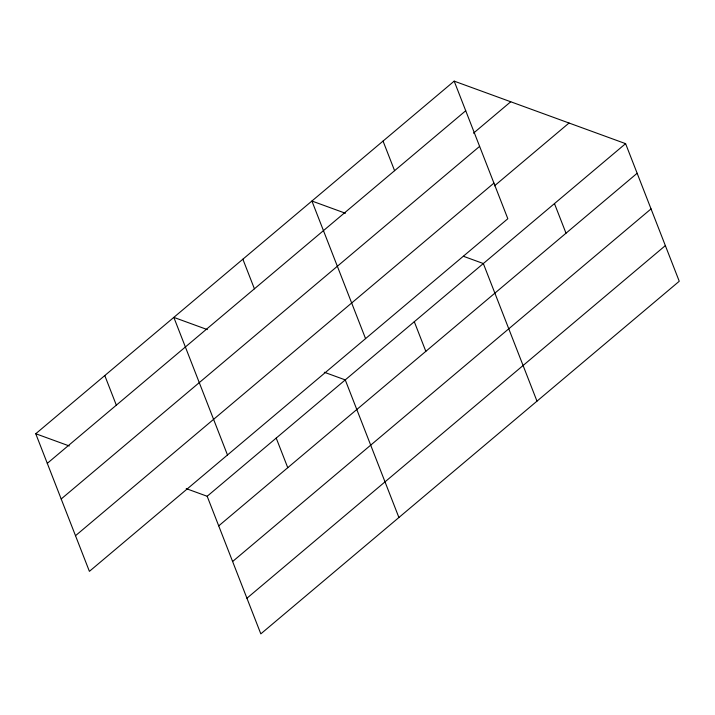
<?xml version="1.0" encoding="UTF-8"?>
<svg xmlns="http://www.w3.org/2000/svg" width="715" height="715" viewBox="0 0 715 715"><rect width="100%" height="100%" fill="white"/><g stroke="black" fill="none" stroke-linecap="round" stroke-linejoin="round"><path stroke-width="1.07" d="M454.177 81.135L507.829 218.736L89.402 571.348L35.75 433.737L454.177 81.135L625.598 143.652L679.25 281.263L260.823 633.865L207.171 496.264L186.222 488.622M47.297 463.347L465.724 110.745M473.491 133.169L510.742 101.762M61.186 498.99L479.613 146.378M75.504 535.705L493.931 183.103M494.512 185.82L569.033 123.025M207.171 496.264L625.598 143.652M218.719 525.874L637.145 173.262M232.616 561.507L651.043 208.905M246.925 598.232L665.352 245.62M345.434 213.249L311.91 201.022L365.562 338.624M463.427 256.283L483.331 263.54L536.983 401.151M207.35 329.606L173.834 317.38L227.477 454.981M324.306 372.256L345.256 379.897L398.907 517.508M35.75 433.737L69.275 445.963M554.465 203.596L566.012 233.206M383.043 141.078L394.591 170.688M414.298 321.723L425.836 351.333M242.868 259.196L254.415 288.806M276.213 438.081L287.761 467.69M104.792 375.563L116.331 405.173"/></g></svg>
